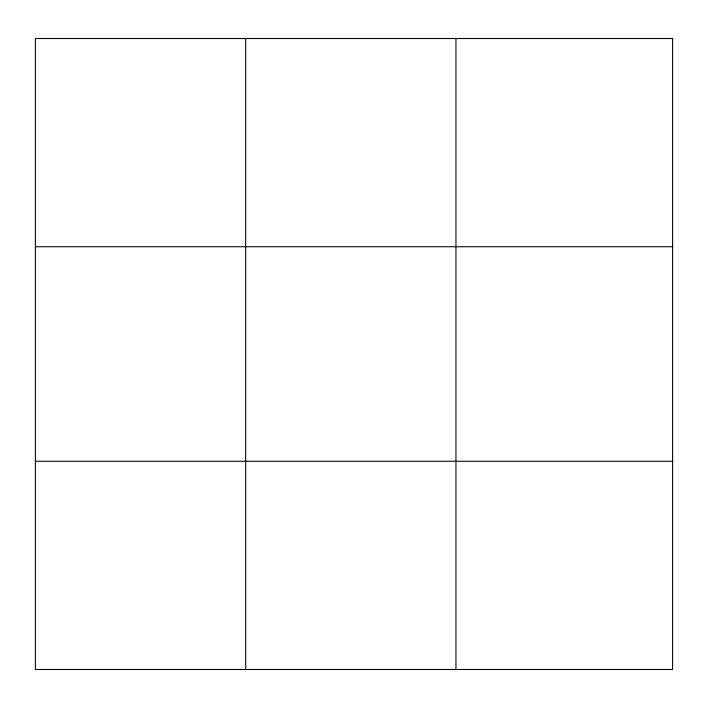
<?xml version="1.0" encoding="UTF-8"?>
<svg xmlns="http://www.w3.org/2000/svg" width="708" height="708" viewBox="0 0 708 708"><rect width="100%" height="100%" fill="white"/><g stroke="black" fill="none" stroke-linecap="round" stroke-linejoin="round"><path stroke-width="1.06" d="M245.676 669.485L245.676 38.515M455.952 669.485L455.952 38.515M35.4 246.738L672.6 246.738M35.4 461.262L672.6 461.262M672.6 38.515L672.6 669.485L35.4 669.485L35.4 38.515L672.6 38.515"/></g></svg>
